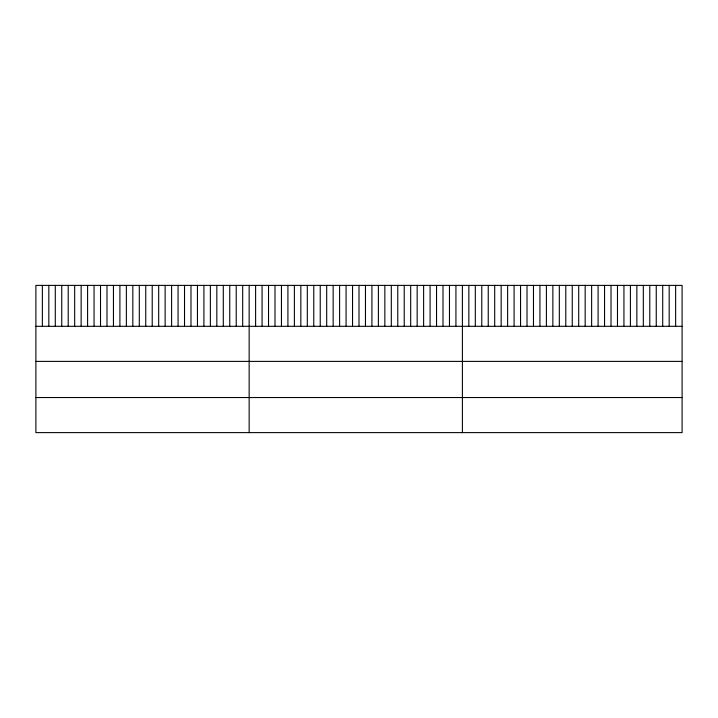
<?xml version="1.0" encoding="UTF-8"?>
<svg xmlns="http://www.w3.org/2000/svg" width="718" height="718" viewBox="0 0 718 718"><rect width="100%" height="100%" fill="white"/><g stroke="black" fill="none" stroke-linecap="round" stroke-linejoin="round"><path stroke-width="1.08" d="M682.1 326.313L682.1 432.613L35.9 432.613L35.9 285.387L682.1 285.387L682.1 326.313L35.9 326.313M35.9 361.396L682.1 361.396M35.9 397.539L682.1 397.539M675.638 285.387L675.638 326.313M669.176 285.387L669.176 326.313M662.714 285.387L662.714 326.313M656.252 285.387L656.252 326.313M649.79 285.387L649.79 326.313M643.328 285.387L643.328 326.313M636.866 285.387L636.866 326.313M630.404 285.387L630.404 326.313M623.942 285.387L623.942 326.313M617.48 285.387L617.48 326.313M611.018 285.387L611.018 326.313M604.556 285.387L604.556 326.313M598.094 285.387L598.094 326.313M591.632 285.387L591.632 326.313M585.17 285.387L585.17 326.313M578.708 285.387L578.708 326.313M572.246 285.387L572.246 326.313M565.784 285.387L565.784 326.313M559.322 285.387L559.322 326.313M552.86 285.387L552.86 326.313M546.398 285.387L546.398 326.313M539.936 285.387L539.936 326.313M533.474 285.387L533.474 326.313M527.012 285.387L527.012 326.313M520.55 285.387L520.55 326.313M514.088 285.387L514.088 326.313M507.626 285.387L507.626 326.313M501.164 285.387L501.164 326.313M494.702 285.387L494.702 326.313M488.24 285.387L488.24 326.313M481.778 285.387L481.778 326.313M475.316 285.387L475.316 326.313M468.854 285.387L468.854 326.313M462.392 285.387L462.392 432.613M455.93 285.387L455.93 326.313M449.468 285.387L449.468 326.313M443.006 285.387L443.006 326.313M436.544 285.387L436.544 326.313M430.082 285.387L430.082 326.313M423.62 285.387L423.62 326.313M417.158 285.387L417.158 326.313M410.696 285.387L410.696 326.313M404.234 285.387L404.234 326.313M397.772 285.387L397.772 326.313M391.31 285.387L391.31 326.313M384.848 285.387L384.848 326.313M378.386 285.387L378.386 326.313M371.924 285.387L371.924 326.313M365.462 285.387L365.462 326.313M359 285.387L359 326.313M352.538 285.387L352.538 326.313M346.076 285.387L346.076 326.313M339.614 285.387L339.614 326.313M333.152 285.387L333.152 326.313M326.69 285.387L326.69 326.313M320.228 285.387L320.228 326.313M313.766 285.387L313.766 326.313M307.304 285.387L307.304 326.313M300.842 285.387L300.842 326.313M294.38 285.387L294.38 326.313M287.918 285.387L287.918 326.313M281.456 285.387L281.456 326.313M274.994 285.387L274.994 326.313M268.532 285.387L268.532 326.313M262.07 285.387L262.07 326.313M255.608 285.387L255.608 326.313M249.146 285.387L249.146 432.613M242.684 285.387L242.684 326.313M236.222 285.387L236.222 326.313M229.76 285.387L229.76 326.313M223.298 285.387L223.298 326.313M216.836 285.387L216.836 326.313M210.374 285.387L210.374 326.313M203.912 285.387L203.912 326.313M197.45 285.387L197.45 326.313M190.988 285.387L190.988 326.313M184.526 285.387L184.526 326.313M178.064 285.387L178.064 326.313M171.602 285.387L171.602 326.313M165.14 285.387L165.14 326.313M158.678 285.387L158.678 326.313M152.216 285.387L152.216 326.313M145.754 285.387L145.754 326.313M139.292 285.387L139.292 326.313M132.83 285.387L132.83 326.313M126.368 285.387L126.368 326.313M119.906 285.387L119.906 326.313M113.444 285.387L113.444 326.313M106.982 285.387L106.982 326.313M100.52 285.387L100.52 326.313M94.058 285.387L94.058 326.313M87.596 285.387L87.596 326.313M81.134 285.387L81.134 326.313M74.672 285.387L74.672 326.313M68.21 285.387L68.21 326.313M61.748 285.387L61.748 326.313M55.286 285.387L55.286 326.313M48.824 285.387L48.824 326.313M42.362 285.387L42.362 326.313"/></g></svg>
